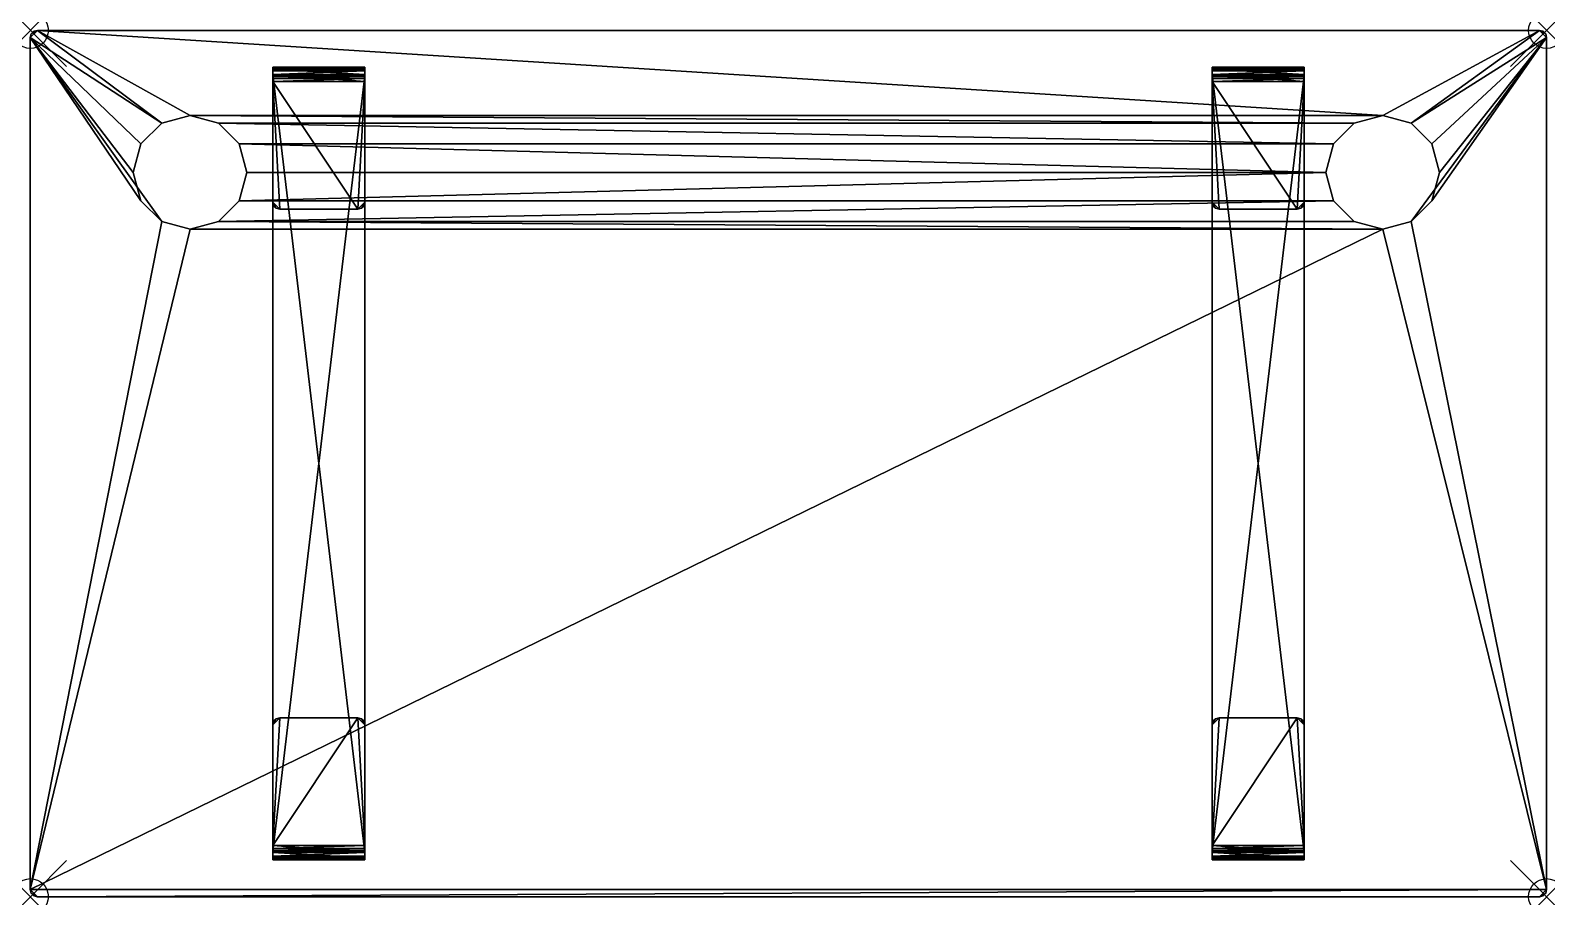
# Model space of a CAD drawing. Extents: x 0 to 42, y -24 to 0.
import ezdxf

# ---------------------------------------------------------------- set-up
doc = ezdxf.new("R2010")
doc.units = 0
doc.header["$LTSCALE"] = 2
doc.header["$PDMODE"] = 35
for name, color, linetype in [('AFUTL-3-EDLM', 16, 'Continuous'), ('AFUTL-3-LGPT', 4, 'Continuous'), ('AFUTL-3-TPLM', 15, 'Continuous'), ('AFUTL-P', 2, 'Continuous')]:
    doc.layers.add(name, color=color, linetype=linetype)

msp = doc.modelspace()

# ---------------------------------------------------------------- linework, layer by layer
at = {"layer": 'AFUTL-P'}
for p in [(0, 0), (42.047, 0), (0, -24.016), (42.047, -24.016)]:
    msp.add_point(p, dxfattribs=at)

# ---------------------------------------------------------------- meshes
at = {"layer": 'AFUTL-3-EDLM'}
mesh = msp.add_polyface(dxfattribs=at)
corners = [(42.047, -23.819, 16.339), (42.047, -0.197, 16.339), (42.047, -23.819, 17.323), (42.047, -0.197, 17.323), (42.021, -0.098, 17.323), (42.021, -0.098, 16.339), (41.949, -0.026, 17.323), (41.949, -0.026, 16.339), (0.197, 0, 17.323), (0.197, 0, 16.339), (0.098, -0.026, 17.323), (0.098, -0.026, 16.339), (0.026, -0.098, 17.323), (0.026, -0.098, 16.339), (0, -23.819, 17.323), (0, -23.819, 16.339), (0.026, -23.917, 17.323), (0.026, -23.917, 16.339), (0.098, -23.989, 17.323), (0.098, -23.989, 16.339), (0.197, -24.016, 17.323), (0.197, -24.016, 16.339), (0, -0.197, 16.339), (0, -0.197, 17.323), (41.85, 0, 16.339), (41.85, 0, 17.323), (41.85, -24.016, 16.339), (41.85, -24.016, 17.323), (41.949, -23.989, 17.323), (41.949, -23.989, 16.339), (42.021, -23.917, 17.323), (42.021, -23.917, 16.339)]
mesh.append_faces([[corners[k] for k in face] for face in [(2, 1, 3, 3), (4, 1, 5, 5), (6, 5, 7, 7), (10, 9, 11, 11), (12, 11, 13, 13), (16, 15, 17, 17), (18, 17, 19, 19), (20, 19, 21, 21), (23, 15, 14, 14), (23, 13, 22, 22), (25, 9, 8, 8), (20, 26, 27, 27), (25, 7, 24, 24), (28, 26, 29, 29), (30, 29, 31, 31), (2, 31, 0, 0)]], dxfattribs={"vtx0": -1})
mesh.append_faces([[corners[k] for k in face] for face in [(0, 1, 2, 2), (3, 1, 4, 4), (4, 5, 6, 6), (8, 9, 10, 10), (10, 11, 12, 12), (14, 15, 16, 16), (16, 17, 18, 18), (18, 19, 20, 20), (22, 15, 23, 23), (12, 13, 23, 23), (24, 9, 25, 25), (21, 26, 20, 20), (6, 7, 25, 25), (27, 26, 28, 28), (28, 29, 30, 30), (30, 31, 2, 2)]], dxfattribs={"vtx1": -1})
at = {"layer": 'AFUTL-3-LGPT'}
mesh = msp.add_polyface(dxfattribs=at)
corners = [(6.917, -4.961, 16.102), (9.083, -4.961, 16.102), (6.917, -4.961, 16.339), (9.083, -4.961, 16.339), (9.083, -19.055, 16.102), (6.917, -19.055, 16.102), (9.083, -19.055, 16.339), (6.917, -19.055, 16.339), (9.28, -1.417, 16.339), (9.28, -4.764, 16.339), (9.28, -1.417, 16.102), (9.28, -4.764, 16.102), (9.28, -1.22, 16.286), (9.28, -1.339, 16.081), (9.28, -1.076, 16.142), (9.28, -1.281, 16.024), (9.28, -1.024, 15.945), (9.28, -1.26, 15.945), (9.28, -1.26, 0.236), (9.28, -1.024, 0.197), (9.28, -1.05, 0.098), (9.28, -1.122, 0.026), (9.28, -1.22), (9.28, -22.756, 0.236), (9.28, -22.795), (9.28, -22.894, 0.026), (9.28, -22.966, 0.098), (9.28, -22.992, 0.197), (9.28, -22.992, 15.945), (9.28, -22.756, 15.945), (9.28, -22.735, 16.024), (9.28, -22.939, 16.142), (9.28, -22.677, 16.081), (9.28, -22.795, 16.286), (9.28, -22.598, 16.102), (9.28, -22.598, 16.339), (9.28, -19.252, 16.102), (9.28, -19.252, 16.339), (6.72, -22.598, 16.339), (6.72, -19.252, 16.339), (6.72, -22.598, 16.102), (6.72, -19.252, 16.102), (6.72, -22.795, 16.286), (6.72, -22.677, 16.081), (6.72, -22.939, 16.142), (6.72, -22.735, 16.024), (6.72, -22.992, 15.945), (6.72, -22.756, 15.945), (6.72, -22.992, 0.197), (6.72, -22.756, 0.236), (6.72, -22.966, 0.098), (6.72, -22.894, 0.026), (6.72, -22.795), (6.72, -1.26, 0.236), (6.72, -1.22), (6.72, -1.122, 0.026), (6.72, -1.05, 0.098), (6.72, -1.024, 0.197), (6.72, -1.024, 15.945), (6.72, -1.26, 15.945), (6.72, -1.281, 16.024), (6.72, -1.076, 16.142), (6.72, -1.339, 16.081), (6.72, -1.22, 16.286), (6.72, -1.417, 16.102), (6.72, -1.417, 16.339), (6.72, -4.764, 16.102), (6.72, -4.764, 16.339), (6.819, -19.082, 16.339), (6.747, -19.154, 16.339), (9.253, -19.154, 16.339), (9.181, -19.082, 16.339), (6.819, -4.934, 16.339), (6.747, -4.862, 16.339), (9.181, -4.934, 16.339), (9.253, -4.862, 16.339), (9.181, -19.082, 16.102), (9.253, -19.154, 16.102), (6.747, -19.154, 16.102), (6.819, -19.082, 16.102), (9.181, -4.934, 16.102), (9.253, -4.862, 16.102), (6.819, -4.934, 16.102), (6.747, -4.862, 16.102)]
mesh.append_faces([[corners[k] for k in face] for face in [(2, 1, 3, 3), (6, 5, 7, 7), (10, 9, 11, 11), (35, 36, 37, 37), (40, 39, 41, 41), (65, 66, 67, 67), (33, 38, 42, 42), (31, 42, 44, 44), (28, 44, 46, 46), (39, 68, 69, 69), (26, 48, 50, 50), (25, 50, 51, 51), (24, 51, 52, 52), (28, 48, 27, 27), (14, 58, 61, 61), (12, 61, 63, 63), (8, 63, 65, 65), (72, 67, 73, 73), (21, 54, 55, 55), (20, 55, 56, 56), (19, 56, 57, 57), (24, 54, 22, 22), (19, 58, 16, 16), (30, 47, 45, 45), (32, 45, 43, 43), (34, 43, 40, 40), (36, 76, 77, 77), (23, 47, 29, 29), (13, 64, 62, 62), (15, 62, 60, 60), (17, 60, 59, 59), (80, 11, 81, 81), (66, 82, 83, 83), (18, 49, 23, 23), (17, 53, 18, 18), (68, 5, 79, 79), (69, 79, 78, 78), (39, 78, 41, 41), (70, 36, 77, 77), (71, 77, 76, 76), (6, 76, 4, 4), (74, 1, 80, 80), (75, 80, 81, 81), (9, 81, 11, 11), (73, 66, 83, 83), (72, 83, 82, 82), (2, 82, 0, 0)]], dxfattribs={"vtx0": -1})
mesh.append_faces([[corners[k] for k in face] for face in [(8, 10, 12, 12), (12, 13, 14, 14), (14, 15, 16, 16), (16, 18, 19, 19), (19, 18, 20, 20), (20, 18, 21, 21), (21, 18, 22, 22), (22, 23, 24, 24), (24, 23, 25, 25), (25, 23, 26, 26), (26, 23, 27, 27), (27, 23, 28, 28), (28, 30, 31, 31), (31, 32, 33, 33), (33, 34, 35, 35), (38, 40, 42, 42), (42, 43, 44, 44), (44, 45, 46, 46), (48, 49, 50, 50), (50, 49, 51, 51), (51, 49, 52, 52), (52, 53, 54, 54), (54, 53, 55, 55), (55, 53, 56, 56), (56, 53, 57, 57), (57, 53, 58, 58), (58, 60, 61, 61), (61, 62, 63, 63), (63, 64, 65, 65), (46, 49, 48, 48), (7, 38, 6, 6), (38, 7, 39, 39), (3, 65, 2, 2), (2, 67, 72, 72), (74, 9, 3, 3), (41, 5, 40, 40), (40, 4, 34, 34), (34, 4, 36, 36), (1, 11, 80, 80), (64, 0, 66, 66)]], dxfattribs={"vtx0": -1, "vtx1": -1})
mesh.append_faces([[corners[k] for k in face] for face in [(12, 10, 13, 13), (14, 13, 15, 15), (16, 15, 17, 17), (28, 23, 29, 29), (31, 30, 32, 32), (33, 32, 34, 34), (42, 40, 43, 43), (44, 43, 45, 45), (46, 45, 47, 47), (58, 53, 59, 59), (61, 60, 62, 62), (63, 62, 64, 64), (6, 38, 35, 35), (6, 35, 37, 37), (39, 7, 68, 68), (37, 71, 6, 6), (2, 65, 67, 67), (3, 9, 8, 8), (3, 8, 65, 65), (40, 5, 4, 4), (36, 4, 76, 76), (41, 79, 5, 5), (1, 10, 11, 11), (66, 0, 82, 82)]], dxfattribs={"vtx0": -1, "vtx3": -1})
mesh.append_faces([[corners[k] for k in face] for face in [(0, 1, 2, 2), (4, 5, 6, 6), (35, 38, 33, 33), (33, 42, 31, 31), (31, 44, 28, 28), (70, 71, 37, 37), (27, 48, 26, 26), (26, 50, 25, 25), (25, 51, 24, 24), (46, 48, 28, 28), (16, 58, 14, 14), (14, 61, 12, 12), (12, 63, 8, 8), (22, 54, 21, 21), (21, 55, 20, 20), (20, 56, 19, 19), (52, 54, 24, 24), (57, 58, 19, 19), (29, 47, 30, 30), (30, 45, 32, 32), (32, 43, 34, 34), (78, 79, 41, 41), (49, 47, 23, 23), (10, 64, 13, 13), (13, 62, 15, 15), (15, 60, 17, 17), (53, 49, 18, 18), (59, 53, 17, 17), (7, 5, 68, 68), (68, 79, 69, 69), (69, 78, 39, 39), (37, 36, 70, 70), (70, 77, 71, 71), (71, 76, 6, 6), (3, 1, 74, 74), (74, 80, 75, 75), (75, 81, 9, 9), (67, 66, 73, 73), (73, 83, 72, 72), (72, 82, 2, 2)]], dxfattribs={"vtx1": -1})
mesh.append_faces([[corners[k] for k in face] for face in [(8, 9, 10, 10), (17, 18, 16, 16), (18, 23, 22, 22), (29, 30, 28, 28), (34, 36, 35, 35), (38, 39, 40, 40), (49, 53, 52, 52), (59, 60, 58, 58), (64, 66, 65, 65), (47, 49, 46, 46), (64, 10, 1, 1), (1, 0, 64, 64)]], dxfattribs={"vtx1": -1, "vtx3": -1})
mesh.append_faces([[corners[k] for k in face] for face in [(74, 75, 9, 9)]], dxfattribs={"vtx3": -1})
mesh = msp.add_polyface(dxfattribs=at)
corners = [(32.965, -4.961, 16.102), (35.13, -4.961, 16.102), (32.965, -4.961, 16.339), (35.13, -4.961, 16.339), (35.13, -19.055, 16.102), (32.965, -19.055, 16.102), (35.13, -19.055, 16.339), (32.965, -19.055, 16.339), (35.327, -1.417, 16.339), (35.327, -4.764, 16.339), (35.327, -1.417, 16.102), (35.327, -4.764, 16.102), (35.327, -1.22, 16.286), (35.327, -1.339, 16.081), (35.327, -1.076, 16.142), (35.327, -1.281, 16.024), (35.327, -1.024, 15.945), (35.327, -1.26, 15.945), (35.327, -1.26, 0.236), (35.327, -1.024, 0.197), (35.327, -1.05, 0.098), (35.327, -1.122, 0.026), (35.327, -1.22), (35.327, -22.756, 0.236), (35.327, -22.795), (35.327, -22.894, 0.026), (35.327, -22.966, 0.098), (35.327, -22.992, 0.197), (35.327, -22.992, 15.945), (35.327, -22.756, 15.945), (35.327, -22.735, 16.024), (35.327, -22.939, 16.142), (35.327, -22.677, 16.081), (35.327, -22.795, 16.286), (35.327, -22.598, 16.102), (35.327, -22.598, 16.339), (35.327, -19.252, 16.102), (35.327, -19.252, 16.339), (32.768, -22.598, 16.339), (32.768, -19.252, 16.339), (32.768, -22.598, 16.102), (32.768, -19.252, 16.102), (32.768, -22.795, 16.286), (32.768, -22.677, 16.081), (32.768, -22.939, 16.142), (32.768, -22.735, 16.024), (32.768, -22.992, 15.945), (32.768, -22.756, 15.945), (32.768, -22.992, 0.197), (32.768, -22.756, 0.236), (32.768, -22.966, 0.098), (32.768, -22.894, 0.026), (32.768, -22.795), (32.768, -1.26, 0.236), (32.768, -1.22), (32.768, -1.122, 0.026), (32.768, -1.05, 0.098), (32.768, -1.024, 0.197), (32.768, -1.024, 15.945), (32.768, -1.26, 15.945), (32.768, -1.281, 16.024), (32.768, -1.076, 16.142), (32.768, -1.339, 16.081), (32.768, -1.22, 16.286), (32.768, -1.417, 16.102), (32.768, -1.417, 16.339), (32.768, -4.764, 16.102), (32.768, -4.764, 16.339), (32.866, -19.082, 16.339), (32.794, -19.154, 16.339), (35.3, -19.154, 16.339), (35.228, -19.082, 16.339), (32.866, -4.934, 16.339), (32.794, -4.862, 16.339), (35.228, -4.934, 16.339), (35.3, -4.862, 16.339), (35.228, -19.082, 16.102), (35.3, -19.154, 16.102), (32.794, -19.154, 16.102), (32.866, -19.082, 16.102), (35.228, -4.934, 16.102), (35.3, -4.862, 16.102), (32.866, -4.934, 16.102), (32.794, -4.862, 16.102)]
mesh.append_faces([[corners[k] for k in face] for face in [(2, 1, 3, 3), (6, 5, 7, 7), (10, 9, 11, 11), (35, 36, 37, 37), (40, 39, 41, 41), (65, 66, 67, 67), (33, 38, 42, 42), (31, 42, 44, 44), (28, 44, 46, 46), (39, 68, 69, 69), (26, 48, 50, 50), (25, 50, 51, 51), (24, 51, 52, 52), (28, 48, 27, 27), (14, 58, 61, 61), (12, 61, 63, 63), (8, 63, 65, 65), (72, 67, 73, 73), (21, 54, 55, 55), (20, 55, 56, 56), (19, 56, 57, 57), (24, 54, 22, 22), (19, 58, 16, 16), (30, 47, 45, 45), (32, 45, 43, 43), (34, 43, 40, 40), (36, 76, 77, 77), (23, 47, 29, 29), (13, 64, 62, 62), (15, 62, 60, 60), (17, 60, 59, 59), (80, 11, 81, 81), (66, 82, 83, 83), (18, 49, 23, 23), (17, 53, 18, 18), (68, 5, 79, 79), (69, 79, 78, 78), (39, 78, 41, 41), (70, 36, 77, 77), (71, 77, 76, 76), (6, 76, 4, 4), (74, 1, 80, 80), (75, 80, 81, 81), (9, 81, 11, 11), (73, 66, 83, 83), (72, 83, 82, 82), (2, 82, 0, 0)]], dxfattribs={"vtx0": -1})
mesh.append_faces([[corners[k] for k in face] for face in [(8, 10, 12, 12), (12, 13, 14, 14), (14, 15, 16, 16), (16, 18, 19, 19), (19, 18, 20, 20), (20, 18, 21, 21), (21, 18, 22, 22), (22, 23, 24, 24), (24, 23, 25, 25), (25, 23, 26, 26), (26, 23, 27, 27), (27, 23, 28, 28), (28, 30, 31, 31), (31, 32, 33, 33), (33, 34, 35, 35), (38, 40, 42, 42), (42, 43, 44, 44), (44, 45, 46, 46), (48, 49, 50, 50), (50, 49, 51, 51), (51, 49, 52, 52), (52, 53, 54, 54), (54, 53, 55, 55), (55, 53, 56, 56), (56, 53, 57, 57), (57, 53, 58, 58), (58, 60, 61, 61), (61, 62, 63, 63), (63, 64, 65, 65), (46, 49, 48, 48), (7, 38, 6, 6), (38, 7, 39, 39), (3, 65, 2, 2), (2, 67, 72, 72), (74, 9, 3, 3), (41, 5, 40, 40), (40, 4, 34, 34), (34, 4, 36, 36), (1, 11, 80, 80), (64, 0, 66, 66)]], dxfattribs={"vtx0": -1, "vtx1": -1})
mesh.append_faces([[corners[k] for k in face] for face in [(12, 10, 13, 13), (14, 13, 15, 15), (16, 15, 17, 17), (28, 23, 29, 29), (31, 30, 32, 32), (33, 32, 34, 34), (42, 40, 43, 43), (44, 43, 45, 45), (46, 45, 47, 47), (58, 53, 59, 59), (61, 60, 62, 62), (63, 62, 64, 64), (6, 38, 35, 35), (6, 35, 37, 37), (39, 7, 68, 68), (37, 71, 6, 6), (2, 65, 67, 67), (3, 9, 8, 8), (3, 8, 65, 65), (40, 5, 4, 4), (36, 4, 76, 76), (41, 79, 5, 5), (1, 10, 11, 11), (66, 0, 82, 82)]], dxfattribs={"vtx0": -1, "vtx3": -1})
mesh.append_faces([[corners[k] for k in face] for face in [(0, 1, 2, 2), (4, 5, 6, 6), (35, 38, 33, 33), (33, 42, 31, 31), (31, 44, 28, 28), (70, 71, 37, 37), (27, 48, 26, 26), (26, 50, 25, 25), (25, 51, 24, 24), (46, 48, 28, 28), (16, 58, 14, 14), (14, 61, 12, 12), (12, 63, 8, 8), (22, 54, 21, 21), (21, 55, 20, 20), (20, 56, 19, 19), (52, 54, 24, 24), (57, 58, 19, 19), (29, 47, 30, 30), (30, 45, 32, 32), (32, 43, 34, 34), (78, 79, 41, 41), (49, 47, 23, 23), (10, 64, 13, 13), (13, 62, 15, 15), (15, 60, 17, 17), (53, 49, 18, 18), (59, 53, 17, 17), (7, 5, 68, 68), (68, 79, 69, 69), (69, 78, 39, 39), (37, 36, 70, 70), (70, 77, 71, 71), (71, 76, 6, 6), (3, 1, 74, 74), (74, 80, 75, 75), (75, 81, 9, 9), (67, 66, 73, 73), (73, 83, 72, 72), (72, 82, 2, 2)]], dxfattribs={"vtx1": -1})
mesh.append_faces([[corners[k] for k in face] for face in [(8, 9, 10, 10), (17, 18, 16, 16), (18, 23, 22, 22), (29, 30, 28, 28), (34, 36, 35, 35), (38, 39, 40, 40), (49, 53, 52, 52), (59, 60, 58, 58), (64, 66, 65, 65), (47, 49, 46, 46), (64, 10, 1, 1), (1, 0, 64, 64)]], dxfattribs={"vtx1": -1, "vtx3": -1})
mesh.append_faces([[corners[k] for k in face] for face in [(74, 75, 9, 9)]], dxfattribs={"vtx3": -1})
at = {"layer": 'AFUTL-3-TPLM'}
mesh = msp.add_polyface(dxfattribs=at)
corners = [(39.075, -3.937, 16.339), (39.075, -3.937, 17.323), (38.864, -3.15, 16.339), (38.864, -3.15, 17.323), (38.287, -2.573, 16.339), (38.287, -2.573, 17.323), (37.5, -2.362, 16.339), (37.5, -2.362, 17.323), (36.713, -2.573, 16.339), (36.713, -2.573, 17.323), (36.136, -3.15, 16.339), (36.136, -3.15, 17.323), (35.925, -3.937, 16.339), (35.925, -3.937, 17.323), (36.136, -4.724, 16.339), (36.136, -4.724, 17.323), (36.713, -5.301, 16.339), (36.713, -5.301, 17.323), (37.5, -5.512, 16.339), (37.5, -5.512, 17.323), (38.287, -5.301, 16.339), (38.287, -5.301, 17.323), (38.864, -4.724, 16.339), (38.864, -4.724, 17.323), (42.047, -0.197, 17.323), (42.047, -23.819, 17.323), (0, -23.819, 17.323), (6.004, -3.937, 16.339), (6.004, -3.937, 17.323), (5.793, -3.15, 16.339), (5.793, -3.15, 17.323), (5.217, -2.573, 16.339), (5.217, -2.573, 17.323), (4.429, -2.362, 16.339), (4.429, -2.362, 17.323), (3.642, -2.573, 16.339), (3.642, -2.573, 17.323), (3.065, -3.15, 16.339), (3.065, -3.15, 17.323), (2.854, -3.937, 16.339), (2.854, -3.937, 17.323), (3.065, -4.724, 16.339), (3.065, -4.724, 17.323), (3.642, -5.301, 16.339), (3.642, -5.301, 17.323), (4.429, -5.512, 16.339), (4.429, -5.512, 17.323), (5.217, -5.301, 16.339), (5.217, -5.301, 17.323), (5.793, -4.724, 16.339), (5.793, -4.724, 17.323), (0.197, 0, 17.323), (41.85, 0, 17.323), (0, -0.197, 17.323), (42.021, -0.098, 17.323), (41.949, -0.026, 17.323), (0.098, -0.026, 17.323), (0.026, -0.098, 17.323), (0.197, -24.016, 17.323), (0.026, -23.917, 17.323), (0.098, -23.989, 17.323), (41.85, -24.016, 17.323), (42.021, -23.917, 17.323), (41.949, -23.989, 17.323), (42.047, -0.197, 16.339), (41.85, 0, 16.339), (0.197, 0, 16.339), (42.047, -23.819, 16.339), (0, -23.819, 16.339), (0, -0.197, 16.339), (41.949, -0.026, 16.339), (42.021, -0.098, 16.339), (42.021, -23.917, 16.339), (41.85, -24.016, 16.339), (0.197, -24.016, 16.339), (0.026, -23.917, 16.339), (0.098, -23.989, 16.339), (41.949, -23.989, 16.339), (0.026, -0.098, 16.339), (0.098, -0.026, 16.339)]
mesh.append_faces([[corners[k] for k in face] for face in [(2, 1, 3, 3), (4, 3, 5, 5), (6, 5, 7, 7), (8, 7, 9, 9), (10, 9, 11, 11), (12, 11, 13, 13), (14, 13, 15, 15), (16, 15, 17, 17), (18, 17, 19, 19), (20, 19, 21, 21), (22, 21, 23, 23), (0, 23, 1, 1), (29, 28, 30, 30), (31, 30, 32, 32), (33, 32, 34, 34), (35, 34, 36, 36), (37, 36, 38, 38), (39, 38, 40, 40), (41, 40, 42, 42), (43, 42, 44, 44), (45, 44, 46, 46), (47, 46, 48, 48), (49, 48, 50, 50), (27, 50, 28, 28), (52, 54, 55, 55), (58, 59, 60, 60), (62, 61, 63, 63), (75, 74, 76, 76), (66, 78, 79, 79)]], dxfattribs={"vtx0": -1})
mesh.append_faces([[corners[k] for k in face] for face in [(24, 21, 25, 25), (46, 19, 48, 48), (48, 15, 50, 50), (50, 13, 28, 28), (28, 13, 30, 30), (30, 11, 32, 32), (32, 9, 34, 34), (51, 7, 52, 52), (26, 44, 53, 53), (25, 61, 62, 62), (65, 6, 66, 66), (33, 8, 31, 31), (31, 10, 29, 29), (29, 12, 27, 27), (27, 12, 49, 49), (49, 14, 47, 47), (20, 67, 18, 18), (45, 68, 43, 43), (43, 69, 41, 41), (41, 69, 39, 39), (39, 69, 37, 37), (37, 69, 35, 35), (67, 20, 64, 64), (72, 73, 67, 67), (68, 74, 75, 75)]], dxfattribs={"vtx0": -1, "vtx1": -1})
mesh.append_faces([[corners[k] for k in face] for face in [(25, 19, 26, 26), (26, 19, 46, 46), (34, 7, 51, 51), (52, 5, 24, 24), (53, 36, 51, 51), (25, 26, 58, 58), (64, 4, 65, 65), (66, 6, 33, 33), (18, 67, 68, 68), (18, 68, 45, 45), (35, 69, 66, 66), (67, 74, 68, 68)]], dxfattribs={"vtx0": -1, "vtx1": -1, "vtx3": -1})
mesh.append_faces([[corners[k] for k in face] for face in [(24, 1, 23, 23), (24, 23, 21, 21), (25, 21, 19, 19), (26, 46, 44, 44), (48, 19, 17, 17), (48, 17, 15, 15), (50, 15, 13, 13), (30, 13, 11, 11), (32, 11, 9, 9), (34, 9, 7, 7), (52, 7, 5, 5), (24, 5, 3, 3), (53, 44, 42, 42), (53, 42, 40, 40), (53, 38, 36, 36), (51, 36, 34, 34), (51, 57, 53, 53), (58, 26, 59, 59), (64, 0, 2, 2), (64, 2, 4, 4), (65, 4, 6, 6), (66, 33, 35, 35), (31, 8, 10, 10), (29, 10, 12, 12), (49, 12, 14, 14), (47, 14, 16, 16), (47, 16, 18, 18), (43, 68, 69, 69), (64, 20, 22, 22), (65, 71, 64, 64), (67, 73, 74, 74)]], dxfattribs={"vtx0": -1, "vtx3": -1})
mesh.append_faces([[corners[k] for k in face] for face in [(0, 1, 2, 2), (2, 3, 4, 4), (4, 5, 6, 6), (6, 7, 8, 8), (8, 9, 10, 10), (10, 11, 12, 12), (12, 13, 14, 14), (14, 15, 16, 16), (16, 17, 18, 18), (18, 19, 20, 20), (20, 21, 22, 22), (22, 23, 0, 0), (27, 28, 29, 29), (29, 30, 31, 31), (31, 32, 33, 33), (33, 34, 35, 35), (35, 36, 37, 37), (37, 38, 39, 39), (39, 40, 41, 41), (41, 42, 43, 43), (43, 44, 45, 45), (45, 46, 47, 47), (47, 48, 49, 49), (49, 50, 27, 27), (56, 57, 51, 51), (70, 71, 65, 65)]], dxfattribs={"vtx1": -1})
mesh.append_faces([[corners[k] for k in face] for face in [(3, 1, 24, 24), (40, 38, 53, 53), (24, 54, 52, 52), (58, 61, 25, 25), (22, 0, 64, 64), (6, 8, 33, 33), (45, 47, 18, 18), (69, 78, 66, 66)]], dxfattribs={"vtx1": -1, "vtx3": -1})
mesh.append_faces([[corners[k] for k in face] for face in [(72, 77, 73, 73)]], dxfattribs={"vtx3": -1})

doc.saveas('drawing.dxf')
